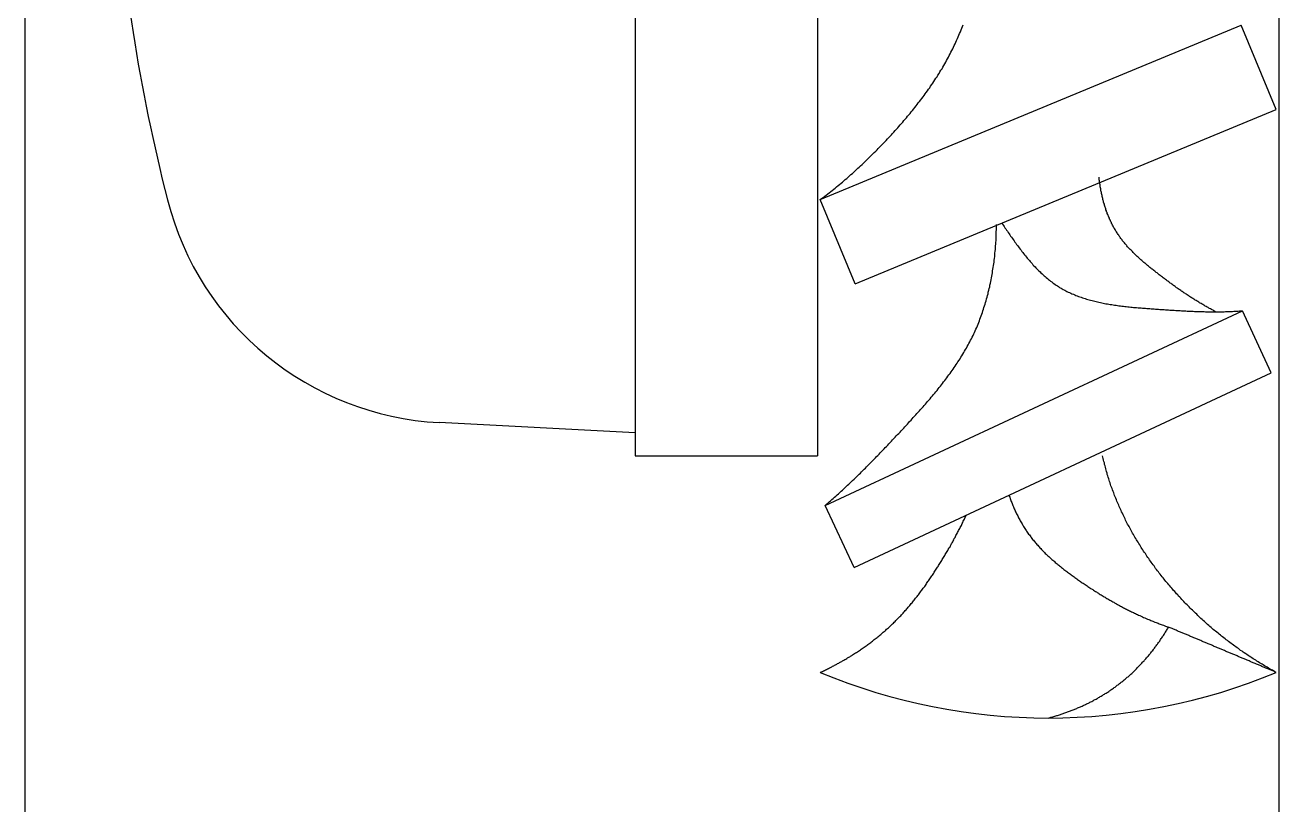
# Model space of a CAD drawing. Extents: x -684 to 208, y -51 to 438.
# Drawn here: x -514.46 to -508.96, y 7.93 to 11.35 of the extents above; entities that cross this region are included whole.
import ezdxf

# ---------------------------------------------------------------- set-up
doc = ezdxf.new("R2010")
doc.units = 0
doc.linetypes.add('CONTINOUS', pattern=[0])
doc.layers.get('0').update_dxf_attribs({"linetype": 'CONTINUOUS'})

msp = doc.modelspace()

# ---------------------------------------------------------------- linework, layer by layer
at = {"color": 7, "linetype": 'CONTINOUS'}
for p, q in [((-508.9572, 68.0609), (-508.9572, -7.9391)), ((-514.4572, -1.1891), (-514.4572, 26.3109)), ((-511.7811, 15.6609), (-511.7811, 9.4609)), ((-510.9811, 15.6609), (-510.9811, 9.4609)), ((-511.7811, 15.5609), (-511.7811, 9.5609)), ((-510.9691, 10.5834), (-509.1222, 11.3485)), ((-508.9691, 10.9789), (-509.1222, 11.3485)), ((-510.8161, 10.2139), (-508.9691, 10.9789)), ((-510.8161, 10.2139), (-510.9691, 10.5834)), ((-510.9475, 9.2427), (-509.1175, 10.0961)), ((-508.9908, 9.8242), (-509.1175, 10.0961)), ((-510.8207, 8.9708), (-508.9908, 9.8242)), ((-511.7811, 9.5609), (-512.6411, 9.6059)), ((-511.7811, 9.4609), (-510.9811, 9.4609)), ((-510.8207, 8.9708), (-510.9475, 9.2427))]:
    msp.add_line(p, q, dxfattribs=at)
at = {"color": 7}
for points in [[(-510.969, 10.5834, 0), (-510.963, 10.5884, 0), (-510.956, 10.5934, 0), (-510.949, 10.5984, 0), (-510.943, 10.6034, 0), (-510.936, 10.6085, 0), (-510.93, 10.6136, 0), (-510.923, 10.6187, 0), (-510.917, 10.6238, 0), (-510.91, 10.629, 0), (-510.904, 10.6342, 0), (-510.898, 10.6394, 0), (-510.891, 10.6447, 0), (-510.885, 10.6499, 0), (-510.878, 10.6552, 0), (-510.872, 10.6606, 0), (-510.866, 10.6659, 0), (-510.86, 10.6713, 0), (-510.853, 10.6767, 0), (-510.847, 10.6821, 0), (-510.841, 10.6875, 0), (-510.835, 10.693, 0), (-510.828, 10.6985, 0), (-510.822, 10.704, 0), (-510.816, 10.7096, 0), (-510.81, 10.7151, 0), (-510.804, 10.7207, 0), (-510.798, 10.7263, 0), (-510.792, 10.732, 0), (-510.786, 10.7376, 0), (-510.78, 10.7433, 0), (-510.774, 10.749, 0), (-510.768, 10.7547, 0), (-510.762, 10.7605, 0), (-510.756, 10.7662, 0), (-510.75, 10.772, 0), (-510.744, 10.7778, 0), (-510.738, 10.7837, 0), (-510.732, 10.7895, 0), (-510.726, 10.7954, 0), (-510.72, 10.8013, 0), (-510.715, 10.8072, 0), (-510.709, 10.8131, 0), (-510.703, 10.8191, 0), (-510.697, 10.8251, 0), (-510.691, 10.8311, 0), (-510.686, 10.8371, 0), (-510.68, 10.8431, 0), (-510.674, 10.8492, 0), (-510.669, 10.8552, 0), (-510.663, 10.8613, 0), (-510.657, 10.8674, 0), (-510.652, 10.8736, 0), (-510.646, 10.8797, 0), (-510.64, 10.8859, 0), (-510.635, 10.8921, 0), (-510.629, 10.8983, 0), (-510.624, 10.9045, 0), (-510.618, 10.9108, 0), (-510.613, 10.917, 0), (-510.607, 10.9233, 0), (-510.602, 10.9296, 0), (-510.596, 10.936, 0), (-510.591, 10.9423, 0), (-510.586, 10.9487, 0), (-510.58, 10.9551, 0), (-510.575, 10.9615, 0), (-510.57, 10.9679, 0), (-510.564, 10.9744, 0), (-510.559, 10.9809, 0), (-510.554, 10.9874, 0), (-510.549, 10.9939, 0), (-510.544, 11.0004, 0), (-510.539, 11.007, 0), (-510.534, 11.0136, 0), (-510.528, 11.0202, 0), (-510.523, 11.0268, 0), (-510.518, 11.0335, 0), (-510.514, 11.0402, 0), (-510.509, 11.0469, 0), (-510.504, 11.0536, 0), (-510.499, 11.0603, 0), (-510.494, 11.0671, 0), (-510.489, 11.0739, 0), (-510.485, 11.0807, 0), (-510.48, 11.0876, 0), (-510.475, 11.0944, 0), (-510.471, 11.1013, 0), (-510.466, 11.1082, 0), (-510.462, 11.1152, 0), (-510.457, 11.1221, 0), (-510.453, 11.1291, 0), (-510.448, 11.1361, 0), (-510.444, 11.1431, 0), (-510.44, 11.1502, 0), (-510.435, 11.1573, 0), (-510.431, 11.1644, 0), (-510.427, 11.1715, 0), (-510.423, 11.1787, 0), (-510.419, 11.1859, 0), (-510.415, 11.1931, 0), (-510.411, 11.2003, 0), (-510.407, 11.2076, 0), (-510.403, 11.2148, 0), (-510.399, 11.2222, 0), (-510.396, 11.2295, 0), (-510.392, 11.2369, 0), (-510.388, 11.2443, 0), (-510.385, 11.2517, 0), (-510.381, 11.2591, 0), (-510.377, 11.2666, 0), (-510.374, 11.2741, 0), (-510.371, 11.2816, 0), (-510.367, 11.2891, 0), (-510.364, 11.2967, 0), (-510.361, 11.3043, 0), (-510.358, 11.3119, 0), (-510.354, 11.3195, 0), (-510.351, 11.3272, 0), (-510.348, 11.3349, 0), (-510.345, 11.3425, 0), (-510.342, 11.3503, 0)], [(-509.231, 10.0902, 0), (-509.235, 10.0921, 0), (-509.238, 10.0941, 0), (-509.242, 10.0961, 0), (-509.246, 10.0981, 0), (-509.25, 10.1001, 0), (-509.253, 10.1021, 0), (-509.257, 10.1041, 0), (-509.261, 10.1061, 0), (-509.265, 10.1082, 0), (-509.268, 10.1103, 0), (-509.272, 10.1123, 0), (-509.276, 10.1144, 0), (-509.28, 10.1165, 0), (-509.283, 10.1187, 0), (-509.287, 10.1208, 0), (-509.291, 10.1229, 0), (-509.294, 10.1251, 0), (-509.298, 10.1273, 0), (-509.302, 10.1294, 0), (-509.305, 10.1316, 0), (-509.309, 10.1338, 0), (-509.313, 10.1361, 0), (-509.316, 10.1383, 0), (-509.32, 10.1405, 0), (-509.324, 10.1428, 0), (-509.327, 10.145, 0), (-509.331, 10.1473, 0), (-509.335, 10.1496, 0), (-509.338, 10.1519, 0), (-509.342, 10.1542, 0), (-509.345, 10.1565, 0), (-509.349, 10.1588, 0), (-509.352, 10.1612, 0), (-509.356, 10.1635, 0), (-509.36, 10.1659, 0), (-509.363, 10.1682, 0), (-509.367, 10.1706, 0), (-509.37, 10.173, 0), (-509.374, 10.1754, 0), (-509.377, 10.1778, 0), (-509.381, 10.1802, 0), (-509.384, 10.1826, 0), (-509.388, 10.1851, 0), (-509.392, 10.1875, 0), (-509.395, 10.19, 0), (-509.399, 10.1924, 0), (-509.402, 10.1949, 0), (-509.406, 10.1974, 0), (-509.409, 10.1999, 0), (-509.413, 10.2024, 0), (-509.416, 10.2049, 0), (-509.42, 10.2074, 0), (-509.423, 10.2099, 0), (-509.427, 10.2124, 0), (-509.43, 10.215, 0), (-509.434, 10.2175, 0), (-509.437, 10.2201, 0), (-509.44, 10.2226, 0), (-509.444, 10.2252, 0), (-509.447, 10.2278, 0), (-509.451, 10.2303, 0), (-509.454, 10.2329, 0), (-509.458, 10.2355, 0), (-509.461, 10.2381, 0), (-509.465, 10.2407, 0), (-509.468, 10.2433, 0), (-509.472, 10.246, 0), (-509.475, 10.2486, 0), (-509.478, 10.2512, 0), (-509.482, 10.2539, 0), (-509.485, 10.2565, 0), (-509.489, 10.2592, 0), (-509.492, 10.2618, 0), (-509.496, 10.2645, 0), (-509.499, 10.2672, 0), (-509.502, 10.2698, 0), (-509.506, 10.2725, 0), (-509.509, 10.2752, 0), (-509.513, 10.2779, 0), (-509.516, 10.2806, 0), (-509.519, 10.2834, 0), (-509.523, 10.2861, 0), (-509.526, 10.2888, 0), (-509.53, 10.2916, 0), (-509.533, 10.2943, 0), (-509.536, 10.2971, 0), (-509.54, 10.2999, 0), (-509.543, 10.3027, 0), (-509.546, 10.3055, 0), (-509.55, 10.3083, 0), (-509.553, 10.3111, 0), (-509.556, 10.314, 0), (-509.559, 10.3168, 0), (-509.563, 10.3197, 0), (-509.566, 10.3226, 0), (-509.569, 10.3255, 0), (-509.572, 10.3284, 0), (-509.575, 10.3313, 0), (-509.579, 10.3343, 0), (-509.582, 10.3372, 0), (-509.585, 10.3402, 0), (-509.588, 10.3432, 0), (-509.591, 10.3462, 0), (-509.594, 10.3492, 0), (-509.597, 10.3522, 0), (-509.6, 10.3553, 0), (-509.603, 10.3583, 0), (-509.606, 10.3614, 0), (-509.609, 10.3645, 0), (-509.612, 10.3676, 0), (-509.615, 10.3708, 0), (-509.618, 10.3739, 0), (-509.621, 10.3771, 0), (-509.624, 10.3803, 0), (-509.626, 10.3835, 0), (-509.629, 10.3868, 0), (-509.632, 10.39, 0), (-509.635, 10.3933, 0), (-509.637, 10.3966, 0), (-509.64, 10.3999, 0), (-509.643, 10.4033, 0), (-509.645, 10.4066, 0), (-509.648, 10.41, 0), (-509.65, 10.4134, 0), (-509.653, 10.4169, 0), (-509.655, 10.4203, 0), (-509.658, 10.4238, 0), (-509.66, 10.4273, 0), (-509.663, 10.4308, 0), (-509.665, 10.4344, 0), (-509.667, 10.438, 0), (-509.67, 10.4416, 0), (-509.672, 10.4452, 0), (-509.674, 10.4489, 0), (-509.676, 10.4525, 0), (-509.678, 10.4562, 0), (-509.681, 10.46, 0), (-509.683, 10.4637, 0), (-509.685, 10.4675, 0), (-509.687, 10.4713, 0), (-509.689, 10.4751, 0), (-509.691, 10.4789, 0), (-509.692, 10.4828, 0), (-509.694, 10.4867, 0), (-509.696, 10.4906, 0), (-509.698, 10.4945, 0), (-509.7, 10.4984, 0), (-509.701, 10.5024, 0), (-509.703, 10.5063, 0), (-509.705, 10.5103, 0), (-509.706, 10.5143, 0), (-509.708, 10.5184, 0), (-509.71, 10.5224, 0), (-509.711, 10.5264, 0), (-509.713, 10.5305, 0), (-509.714, 10.5346, 0), (-509.716, 10.5387, 0), (-509.717, 10.5428, 0), (-509.718, 10.5469, 0), (-509.72, 10.551, 0), (-509.721, 10.5552, 0), (-509.722, 10.5593, 0), (-509.723, 10.5635, 0), (-509.725, 10.5677, 0), (-509.726, 10.5718, 0), (-509.727, 10.576, 0), (-509.728, 10.5802, 0), (-509.729, 10.5845, 0), (-509.73, 10.5887, 0), (-509.731, 10.5929, 0), (-509.732, 10.5971, 0), (-509.733, 10.6014, 0), (-509.734, 10.6056, 0), (-509.735, 10.6099, 0), (-509.736, 10.6141, 0), (-509.737, 10.6184, 0), (-509.738, 10.6226, 0), (-509.738, 10.6269, 0), (-509.739, 10.6312, 0), (-509.74, 10.6354, 0), (-509.741, 10.6397, 0), (-509.741, 10.644, 0), (-509.742, 10.6483, 0), (-509.743, 10.6525, 0), (-509.743, 10.6568, 0), (-509.744, 10.6611, 0), (-509.744, 10.6654, 0), (-509.745, 10.6696, 0), (-509.745, 10.6739, 0), (-509.746, 10.6782, 0), (-509.746, 10.6824, 0)], [(-510.948, 9.2427, 0), (-510.942, 9.2478, 0), (-510.936, 9.2529, 0), (-510.93, 9.258, 0), (-510.924, 9.2631, 0), (-510.918, 9.2682, 0), (-510.912, 9.2734, 0), (-510.906, 9.2785, 0), (-510.901, 9.2837, 0), (-510.895, 9.2889, 0), (-510.889, 9.2941, 0), (-510.883, 9.2993, 0), (-510.878, 9.3046, 0), (-510.872, 9.3098, 0), (-510.866, 9.3151, 0), (-510.861, 9.3204, 0), (-510.855, 9.3257, 0), (-510.849, 9.331, 0), (-510.844, 9.3363, 0), (-510.838, 9.3416, 0), (-510.832, 9.347, 0), (-510.827, 9.3524, 0), (-510.821, 9.3577, 0), (-510.815, 9.3631, 0), (-510.81, 9.3686, 0), (-510.804, 9.374, 0), (-510.799, 9.3794, 0), (-510.793, 9.3849, 0), (-510.788, 9.3903, 0), (-510.782, 9.3958, 0), (-510.777, 9.4013, 0), (-510.771, 9.4068, 0), (-510.766, 9.4123, 0), (-510.76, 9.4178, 0), (-510.755, 9.4233, 0), (-510.749, 9.4289, 0), (-510.744, 9.4344, 0), (-510.738, 9.44, 0), (-510.733, 9.4456, 0), (-510.727, 9.4511, 0), (-510.722, 9.4567, 0), (-510.716, 9.4623, 0), (-510.711, 9.4679, 0), (-510.706, 9.4735, 0), (-510.7, 9.4792, 0), (-510.695, 9.4848, 0), (-510.689, 9.4905, 0), (-510.684, 9.4961, 0), (-510.679, 9.5018, 0), (-510.673, 9.5074, 0), (-510.668, 9.5131, 0), (-510.662, 9.5188, 0), (-510.657, 9.5245, 0), (-510.652, 9.5302, 0), (-510.646, 9.5359, 0), (-510.641, 9.5416, 0), (-510.636, 9.5473, 0), (-510.63, 9.5531, 0), (-510.625, 9.5588, 0), (-510.619, 9.5645, 0), (-510.614, 9.5703, 0), (-510.609, 9.576, 0), (-510.603, 9.5818, 0), (-510.598, 9.5876, 0), (-510.593, 9.5933, 0), (-510.587, 9.5991, 0), (-510.582, 9.6049, 0), (-510.577, 9.6107, 0), (-510.571, 9.6165, 0), (-510.566, 9.6223, 0), (-510.561, 9.6281, 0), (-510.555, 9.634, 0), (-510.55, 9.6398, 0), (-510.545, 9.6457, 0), (-510.539, 9.6515, 0), (-510.534, 9.6574, 0), (-510.529, 9.6633, 0), (-510.524, 9.6692, 0), (-510.518, 9.6751, 0), (-510.513, 9.681, 0), (-510.508, 9.687, 0), (-510.503, 9.6929, 0), (-510.498, 9.6989, 0), (-510.493, 9.7049, 0), (-510.487, 9.7108, 0), (-510.482, 9.7169, 0), (-510.477, 9.7229, 0), (-510.472, 9.7289, 0), (-510.467, 9.735, 0), (-510.462, 9.741, 0), (-510.457, 9.7471, 0), (-510.452, 9.7532, 0), (-510.447, 9.7594, 0), (-510.442, 9.7655, 0), (-510.438, 9.7716, 0), (-510.433, 9.7778, 0), (-510.428, 9.784, 0), (-510.423, 9.7902, 0), (-510.419, 9.7965, 0), (-510.414, 9.8027, 0), (-510.409, 9.809, 0), (-510.405, 9.8153, 0), (-510.4, 9.8216, 0), (-510.395, 9.828, 0), (-510.391, 9.8343, 0), (-510.386, 9.8407, 0), (-510.382, 9.8471, 0), (-510.378, 9.8535, 0), (-510.373, 9.86, 0), (-510.369, 9.8665, 0), (-510.365, 9.873, 0), (-510.36, 9.8795, 0), (-510.356, 9.886, 0), (-510.352, 9.8926, 0), (-510.348, 9.8992, 0), (-510.344, 9.9058, 0), (-510.34, 9.9125, 0), (-510.336, 9.9192, 0), (-510.332, 9.9259, 0), (-510.328, 9.9326, 0), (-510.324, 9.9393, 0), (-510.321, 9.9461, 0), (-510.317, 9.9529, 0), (-510.313, 9.9598, 0), (-510.31, 9.9667, 0), (-510.306, 9.9736, 0), (-510.303, 9.9805, 0), (-510.299, 9.9875, 0), (-510.296, 9.9945, 0), (-510.293, 10.0015, 0), (-510.29, 10.0085, 0), (-510.286, 10.0156, 0), (-510.283, 10.0227, 0), (-510.28, 10.0299, 0), (-510.277, 10.0371, 0), (-510.274, 10.0443, 0), (-510.271, 10.0515, 0), (-510.269, 10.0588, 0), (-510.266, 10.0661, 0), (-510.263, 10.0734, 0), (-510.261, 10.0807, 0), (-510.258, 10.0881, 0), (-510.256, 10.0955, 0), (-510.253, 10.1029, 0), (-510.251, 10.1104, 0), (-510.248, 10.1178, 0), (-510.246, 10.1253, 0), (-510.244, 10.1328, 0), (-510.242, 10.1404, 0), (-510.24, 10.1479, 0), (-510.237, 10.1555, 0), (-510.235, 10.1631, 0), (-510.233, 10.1707, 0), (-510.232, 10.1783, 0), (-510.23, 10.1859, 0), (-510.228, 10.1936, 0), (-510.226, 10.2013, 0), (-510.225, 10.2089, 0), (-510.223, 10.2166, 0), (-510.221, 10.2244, 0), (-510.22, 10.2321, 0), (-510.218, 10.2398, 0), (-510.217, 10.2476, 0), (-510.215, 10.2553, 0), (-510.214, 10.2631, 0), (-510.213, 10.2709, 0), (-510.212, 10.2787, 0), (-510.21, 10.2865, 0), (-510.209, 10.2943, 0), (-510.208, 10.3021, 0), (-510.207, 10.3099, 0), (-510.206, 10.3177, 0), (-510.205, 10.3256, 0), (-510.204, 10.3334, 0), (-510.204, 10.3412, 0), (-510.203, 10.3491, 0), (-510.202, 10.3569, 0), (-510.201, 10.3647, 0), (-510.201, 10.3726, 0), (-510.2, 10.3804, 0), (-510.199, 10.3883, 0), (-510.199, 10.3961, 0), (-510.198, 10.404, 0), (-510.198, 10.4118, 0), (-510.198, 10.4196, 0), (-510.197, 10.4275, 0), (-510.197, 10.4353, 0), (-510.197, 10.4431, 0), (-510.196, 10.4509, 0), (-510.196, 10.4587, 0), (-510.196, 10.4665, 0), (-510.196, 10.4743, 0)], [(-510.173, 10.4808, 0), (-510.169, 10.4756, 0), (-510.166, 10.4705, 0), (-510.162, 10.4653, 0), (-510.159, 10.4601, 0), (-510.155, 10.4549, 0), (-510.152, 10.4497, 0), (-510.148, 10.4445, 0), (-510.145, 10.4392, 0), (-510.141, 10.434, 0), (-510.137, 10.4288, 0), (-510.134, 10.4236, 0), (-510.13, 10.4184, 0), (-510.126, 10.4132, 0), (-510.123, 10.408, 0), (-510.119, 10.4028, 0), (-510.115, 10.3976, 0), (-510.111, 10.3924, 0), (-510.108, 10.3873, 0), (-510.104, 10.3821, 0), (-510.1, 10.377, 0), (-510.096, 10.3719, 0), (-510.092, 10.3668, 0), (-510.088, 10.3617, 0), (-510.085, 10.3566, 0), (-510.081, 10.3516, 0), (-510.077, 10.3466, 0), (-510.073, 10.3416, 0), (-510.069, 10.3366, 0), (-510.065, 10.3317, 0), (-510.061, 10.3268, 0), (-510.057, 10.322, 0), (-510.052, 10.3171, 0), (-510.048, 10.3123, 0), (-510.044, 10.3076, 0), (-510.04, 10.3029, 0), (-510.036, 10.2982, 0), (-510.032, 10.2935, 0), (-510.027, 10.2889, 0), (-510.023, 10.2844, 0), (-510.019, 10.2799, 0), (-510.014, 10.2754, 0), (-510.01, 10.271, 0), (-510.005, 10.2667, 0), (-510.001, 10.2624, 0), (-509.996, 10.2581, 0), (-509.992, 10.2539, 0), (-509.987, 10.2498, 0), (-509.983, 10.2457, 0), (-509.978, 10.2417, 0), (-509.973, 10.2377, 0), (-509.968, 10.2338, 0), (-509.964, 10.23, 0), (-509.959, 10.2262, 0), (-509.954, 10.2225, 0), (-509.949, 10.2189, 0), (-509.944, 10.2153, 0), (-509.939, 10.2118, 0), (-509.934, 10.2084, 0), (-509.929, 10.2051, 0), (-509.924, 10.2018, 0), (-509.919, 10.1986, 0), (-509.913, 10.1955, 0), (-509.908, 10.1925, 0), (-509.903, 10.1895, 0), (-509.897, 10.1866, 0), (-509.892, 10.1838, 0), (-509.887, 10.1811, 0), (-509.881, 10.1784, 0), (-509.876, 10.1758, 0), (-509.87, 10.1732, 0), (-509.865, 10.1707, 0), (-509.859, 10.1683, 0), (-509.853, 10.166, 0), (-509.848, 10.1637, 0), (-509.842, 10.1615, 0), (-509.836, 10.1593, 0), (-509.83, 10.1572, 0), (-509.825, 10.1552, 0), (-509.819, 10.1532, 0), (-509.813, 10.1513, 0), (-509.807, 10.1494, 0), (-509.801, 10.1476, 0), (-509.795, 10.1458, 0), (-509.789, 10.1441, 0), (-509.783, 10.1424, 0), (-509.777, 10.1408, 0), (-509.771, 10.1392, 0), (-509.765, 10.1377, 0), (-509.759, 10.1363, 0), (-509.753, 10.1348, 0), (-509.747, 10.1335, 0), (-509.74, 10.1321, 0), (-509.734, 10.1309, 0), (-509.728, 10.1296, 0), (-509.722, 10.1284, 0), (-509.716, 10.1272, 0), (-509.709, 10.1261, 0), (-509.703, 10.125, 0), (-509.697, 10.124, 0), (-509.69, 10.1229, 0), (-509.684, 10.122, 0), (-509.678, 10.121, 0), (-509.671, 10.1201, 0), (-509.665, 10.1192, 0), (-509.659, 10.1183, 0), (-509.652, 10.1175, 0), (-509.646, 10.1167, 0), (-509.639, 10.1159, 0), (-509.633, 10.1152, 0), (-509.627, 10.1145, 0), (-509.62, 10.1138, 0), (-509.614, 10.1131, 0), (-509.607, 10.1124, 0), (-509.601, 10.1118, 0), (-509.595, 10.1112, 0), (-509.588, 10.1106, 0), (-509.582, 10.11, 0), (-509.575, 10.1095, 0), (-509.569, 10.1089, 0), (-509.562, 10.1084, 0), (-509.556, 10.1079, 0), (-509.549, 10.1074, 0), (-509.543, 10.1069, 0), (-509.537, 10.1064, 0), (-509.53, 10.1059, 0), (-509.524, 10.1054, 0), (-509.517, 10.105, 0), (-509.511, 10.1045, 0), (-509.504, 10.1041, 0), (-509.498, 10.1036, 0), (-509.492, 10.1032, 0), (-509.485, 10.1027, 0), (-509.479, 10.1023, 0), (-509.473, 10.1018, 0), (-509.466, 10.1014, 0), (-509.46, 10.101, 0), (-509.454, 10.1005, 0), (-509.447, 10.1001, 0), (-509.441, 10.0997, 0), (-509.435, 10.0993, 0), (-509.428, 10.0989, 0), (-509.422, 10.0985, 0), (-509.416, 10.0981, 0), (-509.409, 10.0977, 0), (-509.403, 10.0974, 0), (-509.397, 10.097, 0), (-509.391, 10.0966, 0), (-509.384, 10.0963, 0), (-509.378, 10.0959, 0), (-509.372, 10.0956, 0), (-509.366, 10.0953, 0), (-509.359, 10.095, 0), (-509.353, 10.0947, 0), (-509.347, 10.0944, 0), (-509.341, 10.0941, 0), (-509.334, 10.0939, 0), (-509.328, 10.0936, 0), (-509.322, 10.0934, 0), (-509.316, 10.0932, 0), (-509.31, 10.093, 0), (-509.303, 10.0928, 0), (-509.297, 10.0926, 0), (-509.291, 10.0925, 0), (-509.285, 10.0923, 0), (-509.279, 10.0922, 0), (-509.272, 10.0921, 0), (-509.266, 10.092, 0), (-509.26, 10.0919, 0), (-509.254, 10.0918, 0), (-509.248, 10.0918, 0), (-509.241, 10.0918, 0), (-509.235, 10.0918, 0), (-509.229, 10.0918, 0), (-509.223, 10.0919, 0), (-509.217, 10.0919, 0), (-509.211, 10.092, 0), (-509.204, 10.0921, 0), (-509.198, 10.0922, 0), (-509.192, 10.0924, 0), (-509.186, 10.0925, 0), (-509.18, 10.0927, 0), (-509.173, 10.093, 0), (-509.167, 10.0932, 0), (-509.161, 10.0935, 0), (-509.155, 10.0938, 0), (-509.149, 10.0941, 0), (-509.142, 10.0944, 0), (-509.136, 10.0948, 0), (-509.13, 10.0952, 0), (-509.124, 10.0956, 0), (-509.118, 10.0961, 0)], [(-508.969, 8.5109, 0), (-508.975, 8.514, 0), (-508.981, 8.5172, 0), (-508.986, 8.5204, 0), (-508.992, 8.5236, 0), (-508.998, 8.5268, 0), (-509.003, 8.53, 0), (-509.009, 8.5333, 0), (-509.015, 8.5366, 0), (-509.02, 8.5399, 0), (-509.026, 8.5433, 0), (-509.031, 8.5466, 0), (-509.037, 8.55, 0), (-509.043, 8.5534, 0), (-509.048, 8.5569, 0), (-509.054, 8.5603, 0), (-509.059, 8.5638, 0), (-509.065, 8.5673, 0), (-509.07, 8.5709, 0), (-509.076, 8.5744, 0), (-509.081, 8.578, 0), (-509.087, 8.5816, 0), (-509.092, 8.5852, 0), (-509.098, 8.5888, 0), (-509.103, 8.5925, 0), (-509.109, 8.5962, 0), (-509.114, 8.5999, 0), (-509.119, 8.6036, 0), (-509.125, 8.6074, 0), (-509.13, 8.6111, 0), (-509.135, 8.6149, 0), (-509.141, 8.6187, 0), (-509.146, 8.6226, 0), (-509.151, 8.6264, 0), (-509.157, 8.6303, 0), (-509.162, 8.6342, 0), (-509.167, 8.6381, 0), (-509.173, 8.6421, 0), (-509.178, 8.646, 0), (-509.183, 8.65, 0), (-509.188, 8.654, 0), (-509.193, 8.6581, 0), (-509.199, 8.6621, 0), (-509.204, 8.6662, 0), (-509.209, 8.6703, 0), (-509.214, 8.6744, 0), (-509.219, 8.6785, 0), (-509.224, 8.6827, 0), (-509.229, 8.6868, 0), (-509.235, 8.691, 0), (-509.24, 8.6952, 0), (-509.245, 8.6995, 0), (-509.25, 8.7037, 0), (-509.255, 8.708, 0), (-509.26, 8.7123, 0), (-509.265, 8.7166, 0), (-509.27, 8.721, 0), (-509.275, 8.7253, 0), (-509.279, 8.7297, 0), (-509.284, 8.7341, 0), (-509.289, 8.7385, 0), (-509.294, 8.7429, 0), (-509.299, 8.7474, 0), (-509.304, 8.7518, 0), (-509.309, 8.7563, 0), (-509.313, 8.7608, 0), (-509.318, 8.7654, 0), (-509.323, 8.7699, 0), (-509.328, 8.7745, 0), (-509.332, 8.7791, 0), (-509.337, 8.7837, 0), (-509.342, 8.7883, 0), (-509.347, 8.793, 0), (-509.351, 8.7976, 0), (-509.356, 8.8023, 0), (-509.36, 8.807, 0), (-509.365, 8.8117, 0), (-509.37, 8.8165, 0), (-509.374, 8.8212, 0), (-509.379, 8.826, 0), (-509.383, 8.8308, 0), (-509.388, 8.8356, 0), (-509.392, 8.8405, 0), (-509.397, 8.8453, 0), (-509.401, 8.8502, 0), (-509.406, 8.8551, 0), (-509.41, 8.86, 0), (-509.414, 8.8649, 0), (-509.419, 8.8698, 0), (-509.423, 8.8748, 0), (-509.427, 8.8798, 0), (-509.432, 8.8848, 0), (-509.436, 8.8898, 0), (-509.44, 8.8948, 0), (-509.445, 8.8999, 0), (-509.449, 8.9049, 0), (-509.453, 8.91, 0), (-509.457, 8.9151, 0), (-509.461, 8.9202, 0), (-509.465, 8.9253, 0), (-509.469, 8.9305, 0), (-509.474, 8.9357, 0), (-509.478, 8.9408, 0), (-509.482, 8.946, 0), (-509.486, 8.9513, 0), (-509.49, 8.9565, 0), (-509.494, 8.9617, 0), (-509.498, 8.967, 0), (-509.502, 8.9723, 0), (-509.505, 8.9776, 0), (-509.509, 8.9829, 0), (-509.513, 8.9882, 0), (-509.517, 8.9936, 0), (-509.521, 8.999, 0), (-509.525, 9.0043, 0), (-509.528, 9.0097, 0), (-509.532, 9.0152, 0), (-509.536, 9.0206, 0), (-509.54, 9.026, 0), (-509.543, 9.0315, 0), (-509.547, 9.037, 0), (-509.551, 9.0425, 0), (-509.554, 9.048, 0), (-509.558, 9.0535, 0), (-509.561, 9.059, 0), (-509.565, 9.0646, 0), (-509.568, 9.0702, 0), (-509.572, 9.0757, 0), (-509.575, 9.0813, 0), (-509.579, 9.087, 0), (-509.582, 9.0926, 0), (-509.585, 9.0982, 0), (-509.589, 9.1039, 0), (-509.592, 9.1096, 0), (-509.595, 9.1152, 0), (-509.599, 9.121, 0), (-509.602, 9.1267, 0), (-509.605, 9.1324, 0), (-509.608, 9.1381, 0), (-509.611, 9.1439, 0), (-509.614, 9.1497, 0), (-509.617, 9.1555, 0), (-509.621, 9.1613, 0), (-509.624, 9.1671, 0), (-509.627, 9.1729, 0), (-509.63, 9.1788, 0), (-509.632, 9.1846, 0), (-509.635, 9.1905, 0), (-509.638, 9.1964, 0), (-509.641, 9.2022, 0), (-509.644, 9.2082, 0), (-509.647, 9.2141, 0), (-509.649, 9.22, 0), (-509.652, 9.226, 0), (-509.655, 9.2319, 0), (-509.658, 9.2379, 0), (-509.66, 9.2439, 0), (-509.663, 9.2499, 0), (-509.665, 9.2559, 0), (-509.668, 9.2619, 0), (-509.67, 9.2679, 0), (-509.673, 9.274, 0), (-509.675, 9.28, 0), (-509.678, 9.2861, 0), (-509.68, 9.2922, 0), (-509.682, 9.2983, 0), (-509.685, 9.3044, 0), (-509.687, 9.3105, 0), (-509.689, 9.3166, 0), (-509.691, 9.3228, 0), (-509.694, 9.3289, 0), (-509.696, 9.3351, 0), (-509.698, 9.3413, 0), (-509.7, 9.3475, 0), (-509.702, 9.3537, 0), (-509.704, 9.3599, 0), (-509.706, 9.3661, 0), (-509.708, 9.3723, 0), (-509.71, 9.3786, 0), (-509.711, 9.3848, 0), (-509.713, 9.3911, 0), (-509.715, 9.3973, 0), (-509.717, 9.4036, 0), (-509.718, 9.4099, 0), (-509.72, 9.4162, 0), (-509.722, 9.4225, 0), (-509.723, 9.4288, 0), (-509.725, 9.4352, 0), (-509.726, 9.4415, 0), (-509.728, 9.4479, 0), (-509.729, 9.4542, 0), (-509.731, 9.4606, 0)], [(-510.141, 9.2877, 0), (-510.14, 9.283, 0), (-510.138, 9.2784, 0), (-510.136, 9.2738, 0), (-510.135, 9.2692, 0), (-510.133, 9.2646, 0), (-510.131, 9.26, 0), (-510.129, 9.2555, 0), (-510.128, 9.2509, 0), (-510.126, 9.2464, 0), (-510.124, 9.2418, 0), (-510.122, 9.2373, 0), (-510.12, 9.2328, 0), (-510.118, 9.2283, 0), (-510.116, 9.2238, 0), (-510.114, 9.2193, 0), (-510.112, 9.2149, 0), (-510.11, 9.2104, 0), (-510.108, 9.206, 0), (-510.105, 9.2015, 0), (-510.103, 9.1972, 0), (-510.101, 9.1928, 0), (-510.099, 9.1884, 0), (-510.096, 9.184, 0), (-510.094, 9.1797, 0), (-510.092, 9.1754, 0), (-510.089, 9.1711, 0), (-510.087, 9.1669, 0), (-510.084, 9.1626, 0), (-510.082, 9.1584, 0), (-510.079, 9.1542, 0), (-510.077, 9.15, 0), (-510.074, 9.1458, 0), (-510.072, 9.1417, 0), (-510.069, 9.1375, 0), (-510.066, 9.1335, 0), (-510.064, 9.1294, 0), (-510.061, 9.1253, 0), (-510.058, 9.1213, 0), (-510.055, 9.1173, 0), (-510.052, 9.1134, 0), (-510.049, 9.1094, 0), (-510.046, 9.1055, 0), (-510.044, 9.1016, 0), (-510.041, 9.0978, 0), (-510.038, 9.094, 0), (-510.034, 9.0902, 0), (-510.031, 9.0864, 0), (-510.028, 9.0826, 0), (-510.025, 9.0789, 0), (-510.022, 9.0752, 0), (-510.019, 9.0715, 0), (-510.015, 9.0679, 0), (-510.012, 9.0643, 0), (-510.009, 9.0607, 0), (-510.006, 9.0571, 0), (-510.002, 9.0535, 0), (-509.999, 9.05, 0), (-509.995, 9.0465, 0), (-509.992, 9.043, 0), (-509.989, 9.0395, 0), (-509.985, 9.0361, 0), (-509.982, 9.0327, 0), (-509.978, 9.0293, 0), (-509.975, 9.0259, 0), (-509.971, 9.0225, 0), (-509.967, 9.0192, 0), (-509.964, 9.0159, 0), (-509.96, 9.0126, 0), (-509.956, 9.0093, 0), (-509.953, 9.006, 0), (-509.949, 9.0028, 0), (-509.945, 8.9996, 0), (-509.942, 8.9963, 0), (-509.938, 8.9932, 0), (-509.934, 8.99, 0), (-509.93, 8.9868, 0), (-509.927, 8.9837, 0), (-509.923, 8.9806, 0), (-509.919, 8.9775, 0), (-509.915, 8.9744, 0), (-509.911, 8.9713, 0), (-509.907, 8.9682, 0), (-509.903, 8.9652, 0), (-509.9, 8.9621, 0), (-509.896, 8.9591, 0), (-509.892, 8.9561, 0), (-509.888, 8.9531, 0), (-509.884, 8.9502, 0), (-509.88, 8.9472, 0), (-509.876, 8.9442, 0), (-509.872, 8.9413, 0), (-509.868, 8.9384, 0), (-509.864, 8.9355, 0), (-509.86, 8.9326, 0), (-509.856, 8.9297, 0), (-509.852, 8.9268, 0), (-509.848, 8.9239, 0), (-509.844, 8.921, 0), (-509.84, 8.9182, 0), (-509.836, 8.9153, 0), (-509.832, 8.9125, 0), (-509.828, 8.9097, 0), (-509.824, 8.9069, 0), (-509.82, 8.9041, 0), (-509.816, 8.9013, 0), (-509.811, 8.8985, 0), (-509.807, 8.8957, 0), (-509.803, 8.893, 0), (-509.799, 8.8902, 0), (-509.795, 8.8875, 0), (-509.791, 8.8848, 0), (-509.787, 8.882, 0), (-509.783, 8.8793, 0), (-509.779, 8.8766, 0), (-509.774, 8.874, 0), (-509.77, 8.8713, 0), (-509.766, 8.8686, 0), (-509.762, 8.866, 0), (-509.758, 8.8634, 0), (-509.754, 8.8607, 0), (-509.749, 8.8581, 0), (-509.745, 8.8555, 0), (-509.741, 8.8529, 0), (-509.737, 8.8504, 0), (-509.733, 8.8478, 0), (-509.728, 8.8452, 0), (-509.724, 8.8427, 0), (-509.72, 8.8402, 0), (-509.716, 8.8377, 0), (-509.712, 8.8352, 0), (-509.707, 8.8327, 0), (-509.703, 8.8302, 0), (-509.699, 8.8277, 0), (-509.695, 8.8253, 0), (-509.69, 8.8229, 0), (-509.686, 8.8204, 0), (-509.682, 8.818, 0), (-509.678, 8.8156, 0), (-509.673, 8.8132, 0), (-509.669, 8.8109, 0), (-509.665, 8.8085, 0), (-509.66, 8.8062, 0), (-509.656, 8.8038, 0), (-509.652, 8.8015, 0), (-509.647, 8.7992, 0), (-509.643, 8.7969, 0), (-509.639, 8.7946, 0), (-509.634, 8.7924, 0), (-509.63, 8.7901, 0), (-509.626, 8.7879, 0), (-509.621, 8.7857, 0), (-509.617, 8.7835, 0), (-509.612, 8.7813, 0), (-509.608, 8.7791, 0), (-509.604, 8.7769, 0), (-509.599, 8.7748, 0), (-509.595, 8.7727, 0), (-509.59, 8.7705, 0), (-509.586, 8.7684, 0), (-509.582, 8.7663, 0), (-509.577, 8.7643, 0), (-509.573, 8.7622, 0), (-509.568, 8.7602, 0), (-509.564, 8.7581, 0), (-509.559, 8.7561, 0), (-509.555, 8.7541, 0), (-509.551, 8.7521, 0), (-509.546, 8.7502, 0), (-509.542, 8.7482, 0), (-509.537, 8.7463, 0), (-509.533, 8.7444, 0), (-509.528, 8.7425, 0), (-509.524, 8.7406, 0), (-509.519, 8.7387, 0), (-509.515, 8.7368, 0), (-509.51, 8.735, 0), (-509.505, 8.7332, 0), (-509.501, 8.7314, 0), (-509.496, 8.7296, 0), (-509.492, 8.7278, 0), (-509.487, 8.726, 0), (-509.483, 8.7243, 0), (-509.478, 8.7226, 0), (-509.474, 8.7209, 0), (-509.469, 8.7192, 0), (-509.464, 8.7175, 0), (-509.46, 8.7158, 0), (-509.455, 8.7142, 0), (-509.451, 8.7126, 0), (-509.446, 8.711, 0), (-509.441, 8.7094, 0)], [(-510.969, 8.5109, 0), (-510.965, 8.513, 0), (-510.96, 8.5151, 0), (-510.955, 8.5173, 0), (-510.951, 8.5195, 0), (-510.946, 8.5216, 0), (-510.942, 8.5238, 0), (-510.937, 8.5261, 0), (-510.933, 8.5283, 0), (-510.928, 8.5306, 0), (-510.924, 8.5329, 0), (-510.919, 8.5352, 0), (-510.915, 8.5375, 0), (-510.91, 8.5398, 0), (-510.906, 8.5422, 0), (-510.902, 8.5446, 0), (-510.897, 8.547, 0), (-510.893, 8.5494, 0), (-510.888, 8.5518, 0), (-510.884, 8.5543, 0), (-510.879, 8.5567, 0), (-510.875, 8.5592, 0), (-510.871, 8.5617, 0), (-510.866, 8.5642, 0), (-510.862, 8.5668, 0), (-510.857, 8.5693, 0), (-510.853, 8.5719, 0), (-510.849, 8.5745, 0), (-510.844, 8.5771, 0), (-510.84, 8.5798, 0), (-510.836, 8.5824, 0), (-510.831, 8.5851, 0), (-510.827, 8.5878, 0), (-510.823, 8.5905, 0), (-510.819, 8.5932, 0), (-510.814, 8.5959, 0), (-510.81, 8.5987, 0), (-510.806, 8.6015, 0), (-510.802, 8.6043, 0), (-510.797, 8.6071, 0), (-510.793, 8.6099, 0), (-510.789, 8.6128, 0), (-510.785, 8.6156, 0), (-510.781, 8.6185, 0), (-510.777, 8.6214, 0), (-510.772, 8.6243, 0), (-510.768, 8.6273, 0), (-510.764, 8.6302, 0), (-510.76, 8.6332, 0), (-510.756, 8.6362, 0), (-510.752, 8.6392, 0), (-510.748, 8.6423, 0), (-510.744, 8.6453, 0), (-510.74, 8.6484, 0), (-510.736, 8.6515, 0), (-510.732, 8.6546, 0), (-510.728, 8.6577, 0), (-510.724, 8.6608, 0), (-510.72, 8.664, 0), (-510.716, 8.6671, 0), (-510.712, 8.6703, 0), (-510.708, 8.6735, 0), (-510.704, 8.6768, 0), (-510.701, 8.68, 0), (-510.697, 8.6833, 0), (-510.693, 8.6866, 0), (-510.689, 8.6899, 0), (-510.685, 8.6932, 0), (-510.681, 8.6965, 0), (-510.678, 8.6999, 0), (-510.674, 8.7032, 0), (-510.67, 8.7066, 0), (-510.666, 8.71, 0), (-510.663, 8.7134, 0), (-510.659, 8.7169, 0), (-510.655, 8.7203, 0), (-510.652, 8.7238, 0), (-510.648, 8.7273, 0), (-510.645, 8.7308, 0), (-510.641, 8.7343, 0), (-510.637, 8.7379, 0), (-510.634, 8.7415, 0), (-510.63, 8.745, 0), (-510.627, 8.7486, 0), (-510.623, 8.7523, 0), (-510.62, 8.7559, 0), (-510.616, 8.7595, 0), (-510.613, 8.7632, 0), (-510.609, 8.7669, 0), (-510.606, 8.7706, 0), (-510.603, 8.7743, 0), (-510.599, 8.778, 0), (-510.596, 8.7818, 0), (-510.593, 8.7855, 0), (-510.589, 8.7893, 0), (-510.586, 8.7931, 0), (-510.583, 8.7969, 0), (-510.579, 8.8007, 0), (-510.576, 8.8046, 0), (-510.573, 8.8084, 0), (-510.57, 8.8123, 0), (-510.566, 8.8161, 0), (-510.563, 8.82, 0), (-510.56, 8.8239, 0), (-510.557, 8.8278, 0), (-510.554, 8.8318, 0), (-510.551, 8.8357, 0), (-510.548, 8.8397, 0), (-510.544, 8.8436, 0), (-510.541, 8.8476, 0), (-510.538, 8.8516, 0), (-510.535, 8.8556, 0), (-510.532, 8.8596, 0), (-510.529, 8.8636, 0), (-510.526, 8.8677, 0), (-510.523, 8.8717, 0), (-510.52, 8.8758, 0), (-510.517, 8.8798, 0), (-510.514, 8.8839, 0), (-510.511, 8.888, 0), (-510.508, 8.8921, 0), (-510.505, 8.8962, 0), (-510.503, 8.9003, 0), (-510.5, 8.9045, 0), (-510.497, 8.9086, 0), (-510.494, 8.9127, 0), (-510.491, 8.9169, 0), (-510.488, 8.921, 0), (-510.485, 8.9252, 0), (-510.483, 8.9294, 0), (-510.48, 8.9336, 0), (-510.477, 8.9378, 0), (-510.474, 8.942, 0), (-510.471, 8.9462, 0), (-510.469, 8.9504, 0), (-510.466, 8.9546, 0), (-510.463, 8.9588, 0), (-510.46, 8.9631, 0), (-510.458, 8.9673, 0), (-510.455, 8.9716, 0), (-510.452, 8.9758, 0), (-510.45, 8.9801, 0), (-510.447, 8.9843, 0), (-510.444, 8.9886, 0), (-510.441, 8.9929, 0), (-510.439, 8.9971, 0), (-510.436, 9.0014, 0), (-510.434, 9.0057, 0), (-510.431, 9.01, 0), (-510.428, 9.0143, 0), (-510.426, 9.0186, 0), (-510.423, 9.0229, 0), (-510.421, 9.0273, 0), (-510.418, 9.0316, 0), (-510.415, 9.0359, 0), (-510.413, 9.0403, 0), (-510.41, 9.0446, 0), (-510.408, 9.0489, 0), (-510.405, 9.0533, 0), (-510.403, 9.0577, 0), (-510.4, 9.062, 0), (-510.398, 9.0664, 0), (-510.395, 9.0708, 0), (-510.393, 9.0752, 0), (-510.39, 9.0795, 0), (-510.388, 9.0839, 0), (-510.386, 9.0883, 0), (-510.383, 9.0927, 0), (-510.381, 9.0971, 0), (-510.378, 9.1016, 0), (-510.376, 9.106, 0), (-510.374, 9.1104, 0), (-510.371, 9.1149, 0), (-510.369, 9.1193, 0), (-510.367, 9.1237, 0), (-510.364, 9.1282, 0), (-510.362, 9.1327, 0), (-510.36, 9.1371, 0), (-510.357, 9.1416, 0), (-510.355, 9.1461, 0), (-510.353, 9.1506, 0), (-510.35, 9.1551, 0), (-510.348, 9.1596, 0), (-510.346, 9.1641, 0), (-510.344, 9.1686, 0), (-510.342, 9.1731, 0), (-510.339, 9.1776, 0), (-510.337, 9.1821, 0), (-510.335, 9.1867, 0), (-510.333, 9.1912, 0), (-510.331, 9.1958, 0), (-510.329, 9.2003, 0)], [(-509.969, 8.3109, 0), (-509.965, 8.312, 0), (-509.961, 8.3131, 0), (-509.957, 8.3142, 0), (-509.953, 8.3153, 0), (-509.949, 8.3165, 0), (-509.945, 8.3176, 0), (-509.94, 8.3188, 0), (-509.936, 8.3201, 0), (-509.932, 8.3213, 0), (-509.928, 8.3225, 0), (-509.924, 8.3238, 0), (-509.92, 8.3251, 0), (-509.916, 8.3264, 0), (-509.912, 8.3277, 0), (-509.908, 8.3291, 0), (-509.904, 8.3304, 0), (-509.9, 8.3318, 0), (-509.896, 8.3332, 0), (-509.892, 8.3346, 0), (-509.888, 8.3361, 0), (-509.884, 8.3375, 0), (-509.88, 8.339, 0), (-509.876, 8.3405, 0), (-509.872, 8.342, 0), (-509.868, 8.3435, 0), (-509.864, 8.3451, 0), (-509.86, 8.3466, 0), (-509.856, 8.3482, 0), (-509.852, 8.3498, 0), (-509.848, 8.3514, 0), (-509.844, 8.3531, 0), (-509.84, 8.3548, 0), (-509.836, 8.3564, 0), (-509.832, 8.3581, 0), (-509.828, 8.3599, 0), (-509.824, 8.3616, 0), (-509.82, 8.3634, 0), (-509.816, 8.3651, 0), (-509.813, 8.3669, 0), (-509.809, 8.3687, 0), (-509.805, 8.3706, 0), (-509.801, 8.3724, 0), (-509.797, 8.3743, 0), (-509.793, 8.3762, 0), (-509.789, 8.3781, 0), (-509.786, 8.38, 0), (-509.782, 8.382, 0), (-509.778, 8.3839, 0), (-509.774, 8.3859, 0), (-509.77, 8.3879, 0), (-509.767, 8.39, 0), (-509.763, 8.392, 0), (-509.759, 8.3941, 0), (-509.755, 8.3961, 0), (-509.752, 8.3982, 0), (-509.748, 8.4003, 0), (-509.744, 8.4025, 0), (-509.741, 8.4046, 0), (-509.737, 8.4068, 0), (-509.733, 8.409, 0), (-509.73, 8.4112, 0), (-509.726, 8.4135, 0), (-509.722, 8.4157, 0), (-509.719, 8.418, 0), (-509.715, 8.4203, 0), (-509.711, 8.4226, 0), (-509.708, 8.4249, 0), (-509.704, 8.4273, 0), (-509.701, 8.4296, 0), (-509.697, 8.432, 0), (-509.694, 8.4344, 0), (-509.69, 8.4368, 0), (-509.687, 8.4393, 0), (-509.683, 8.4417, 0), (-509.68, 8.4442, 0), (-509.676, 8.4467, 0), (-509.673, 8.4492, 0), (-509.669, 8.4518, 0), (-509.666, 8.4543, 0), (-509.662, 8.4569, 0), (-509.659, 8.4595, 0), (-509.656, 8.4621, 0), (-509.652, 8.4648, 0), (-509.649, 8.4674, 0), (-509.646, 8.4701, 0), (-509.642, 8.4728, 0), (-509.639, 8.4755, 0), (-509.636, 8.4782, 0), (-509.632, 8.4809, 0), (-509.629, 8.4837, 0), (-509.626, 8.4865, 0), (-509.623, 8.4893, 0), (-509.619, 8.4921, 0), (-509.616, 8.4949, 0), (-509.613, 8.4978, 0), (-509.61, 8.5007, 0), (-509.607, 8.5035, 0), (-509.603, 8.5064, 0), (-509.6, 8.5093, 0), (-509.597, 8.5123, 0), (-509.594, 8.5152, 0), (-509.591, 8.5182, 0), (-509.588, 8.5212, 0), (-509.585, 8.5242, 0), (-509.582, 8.5272, 0), (-509.579, 8.5302, 0), (-509.576, 8.5333, 0), (-509.573, 8.5363, 0), (-509.57, 8.5394, 0), (-509.567, 8.5425, 0), (-509.564, 8.5456, 0), (-509.561, 8.5487, 0), (-509.558, 8.5518, 0), (-509.555, 8.555, 0), (-509.552, 8.5581, 0), (-509.549, 8.5613, 0), (-509.547, 8.5645, 0), (-509.544, 8.5677, 0), (-509.541, 8.5709, 0), (-509.538, 8.5742, 0), (-509.535, 8.5774, 0), (-509.533, 8.5807, 0), (-509.53, 8.5839, 0), (-509.527, 8.5872, 0), (-509.524, 8.5905, 0), (-509.522, 8.5938, 0), (-509.519, 8.5972, 0), (-509.516, 8.6005, 0), (-509.514, 8.6038, 0), (-509.511, 8.6072, 0), (-509.508, 8.6106, 0), (-509.506, 8.614, 0), (-509.503, 8.6174, 0), (-509.5, 8.6208, 0), (-509.498, 8.6242, 0), (-509.495, 8.6276, 0), (-509.493, 8.6311, 0), (-509.49, 8.6345, 0), (-509.488, 8.638, 0), (-509.485, 8.6415, 0), (-509.483, 8.6449, 0), (-509.48, 8.6484, 0), (-509.478, 8.6519, 0), (-509.476, 8.6555, 0), (-509.473, 8.659, 0), (-509.471, 8.6625, 0), (-509.468, 8.6661, 0), (-509.466, 8.6696, 0), (-509.464, 8.6732, 0), (-509.461, 8.6768, 0), (-509.459, 8.6804, 0), (-509.457, 8.684, 0), (-509.455, 8.6876, 0), (-509.452, 8.6912, 0), (-509.45, 8.6948, 0), (-509.448, 8.6984, 0), (-509.446, 8.7021, 0), (-509.443, 8.7057, 0), (-509.441, 8.7094, 0)], [(-508.969, 8.5109, 0), (-508.973, 8.5124, 0), (-508.977, 8.514, 0), (-508.98, 8.5156, 0), (-508.984, 8.5171, 0), (-508.988, 8.5187, 0), (-508.991, 8.5203, 0), (-508.995, 8.5218, 0), (-508.999, 8.5234, 0), (-509.003, 8.5249, 0), (-509.006, 8.5265, 0), (-509.01, 8.5281, 0), (-509.014, 8.5296, 0), (-509.017, 8.5312, 0), (-509.021, 8.5328, 0), (-509.025, 8.5343, 0), (-509.029, 8.5359, 0), (-509.032, 8.5374, 0), (-509.036, 8.539, 0), (-509.04, 8.5406, 0), (-509.044, 8.5421, 0), (-509.047, 8.5437, 0), (-509.051, 8.5453, 0), (-509.055, 8.5468, 0), (-509.058, 8.5484, 0), (-509.062, 8.55, 0), (-509.066, 8.5515, 0), (-509.07, 8.5531, 0), (-509.073, 8.5546, 0), (-509.077, 8.5562, 0), (-509.081, 8.5578, 0), (-509.084, 8.5593, 0), (-509.088, 8.5609, 0), (-509.092, 8.5625, 0), (-509.096, 8.564, 0), (-509.099, 8.5656, 0), (-509.103, 8.5671, 0), (-509.107, 8.5687, 0), (-509.11, 8.5703, 0), (-509.114, 8.5718, 0), (-509.118, 8.5734, 0), (-509.122, 8.575, 0), (-509.125, 8.5765, 0), (-509.129, 8.5781, 0), (-509.133, 8.5796, 0), (-509.136, 8.5812, 0), (-509.14, 8.5828, 0), (-509.144, 8.5843, 0), (-509.148, 8.5859, 0), (-509.151, 8.5875, 0), (-509.155, 8.589, 0), (-509.159, 8.5906, 0), (-509.162, 8.5922, 0), (-509.166, 8.5937, 0), (-509.17, 8.5953, 0), (-509.174, 8.5968, 0), (-509.177, 8.5984, 0), (-509.181, 8.6, 0), (-509.185, 8.6015, 0), (-509.188, 8.6031, 0), (-509.192, 8.6046, 0), (-509.196, 8.6062, 0), (-509.2, 8.6078, 0), (-509.203, 8.6093, 0), (-509.207, 8.6109, 0), (-509.211, 8.6125, 0), (-509.215, 8.614, 0), (-509.218, 8.6156, 0), (-509.222, 8.6172, 0), (-509.226, 8.6187, 0), (-509.229, 8.6203, 0), (-509.233, 8.6218, 0), (-509.237, 8.6234, 0), (-509.241, 8.625, 0), (-509.244, 8.6265, 0), (-509.248, 8.6281, 0), (-509.252, 8.6297, 0), (-509.255, 8.6312, 0), (-509.259, 8.6328, 0), (-509.263, 8.6343, 0), (-509.267, 8.6359, 0), (-509.27, 8.6375, 0), (-509.274, 8.639, 0), (-509.278, 8.6406, 0), (-509.281, 8.6422, 0), (-509.285, 8.6437, 0), (-509.289, 8.6453, 0), (-509.293, 8.6469, 0), (-509.296, 8.6484, 0), (-509.3, 8.65, 0), (-509.304, 8.6515, 0), (-509.307, 8.6531, 0), (-509.311, 8.6547, 0), (-509.315, 8.6562, 0), (-509.319, 8.6578, 0), (-509.322, 8.6593, 0), (-509.326, 8.6609, 0), (-509.33, 8.6625, 0), (-509.333, 8.664, 0), (-509.337, 8.6656, 0), (-509.341, 8.6672, 0), (-509.345, 8.6687, 0), (-509.348, 8.6703, 0), (-509.352, 8.6719, 0), (-509.356, 8.6734, 0), (-509.36, 8.675, 0), (-509.363, 8.6765, 0), (-509.367, 8.6781, 0), (-509.371, 8.6797, 0), (-509.374, 8.6812, 0), (-509.378, 8.6828, 0), (-509.382, 8.6844, 0), (-509.386, 8.6859, 0), (-509.389, 8.6875, 0), (-509.393, 8.689, 0), (-509.397, 8.6906, 0), (-509.4, 8.6922, 0), (-509.404, 8.6937, 0), (-509.408, 8.6953, 0), (-509.412, 8.6969, 0), (-509.415, 8.6984, 0), (-509.419, 8.7, 0), (-509.423, 8.7015, 0), (-509.426, 8.7031, 0), (-509.43, 8.7047, 0), (-509.434, 8.7062, 0), (-509.438, 8.7078, 0), (-509.441, 8.7094, 0)]]:
    msp.add_polyline3d(points, dxfattribs=at)
at = {"color": 7, "linetype": 'CONTINOUS'}
for centre, radius, start, end in [((-506.0811, 12.5609), 8, 183.5833, 194.31603), ((-512.5731, 10.9042), 1.3, 194.316, 267), ((-509.9691, 10.9109), 2.6, 247.3801, 292.6199)]:
    msp.add_arc(centre, radius, start, end, dxfattribs=at)

doc.saveas('drawing.dxf')
